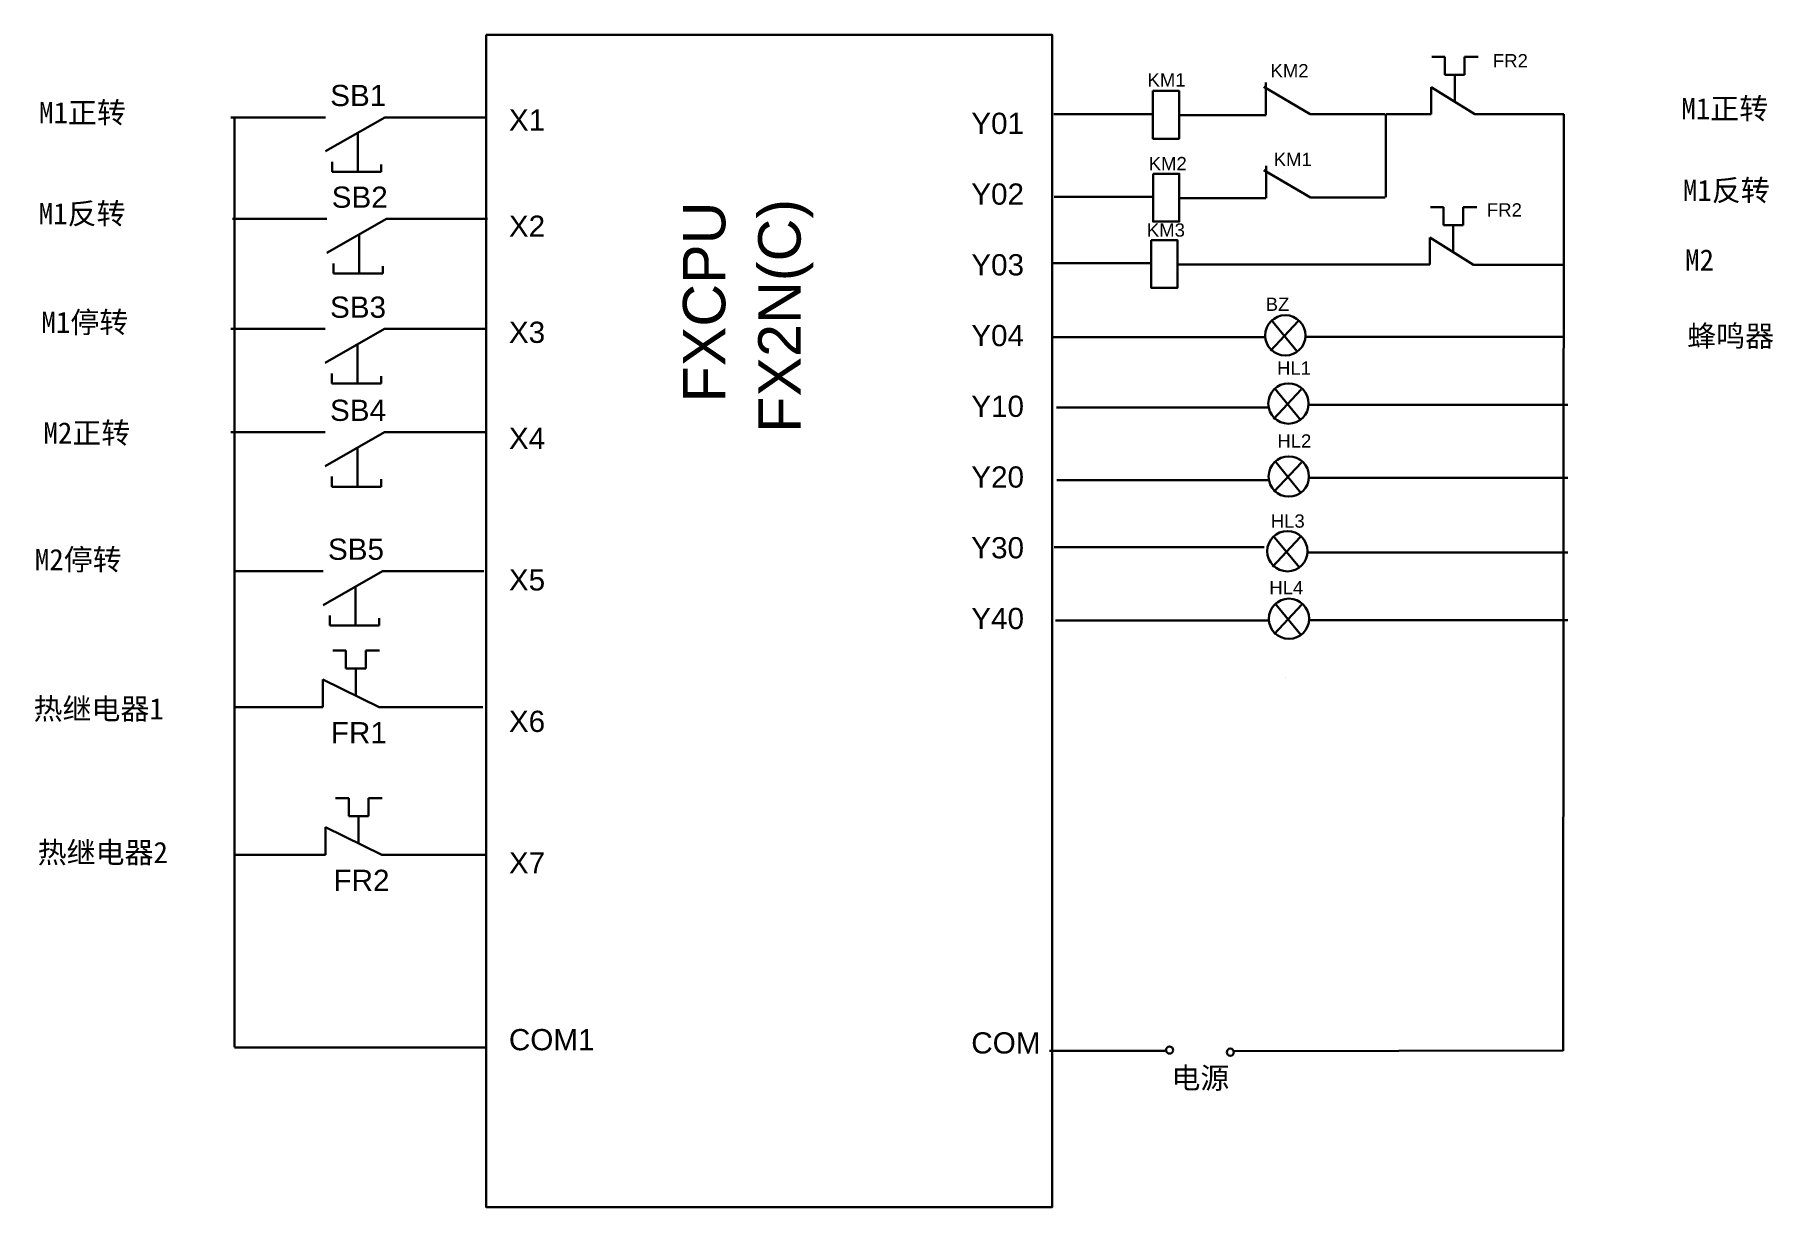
# Model space of a CAD drawing. Header units: millimetres. Extents: x 2333 to 2661, y 1927 to 2148.
import ezdxf

# ---------------------------------------------------------------- set-up
doc = ezdxf.new("R2010")
doc.units = ezdxf.units.MM
doc.linetypes.add('DASHED', pattern=[19.05, 12.7, -6.35])
doc.layers.add('图层1', color=7, linetype='Continuous', lineweight=30)
doc.layers.add('图层2', color=7, linetype='DASHED', lineweight=30)
doc.styles.get("Standard").update_dxf_attribs({"font": 'arial.ttf'})
doc.styles.add('样式 1', font='arial.ttf', dxfattribs={"height": 4})
doc.styles.add('样式 2', font='arial.ttf', dxfattribs={"height": 8})

msp = doc.modelspace()

# ---------------------------------------------------------------- linework, layer by layer
at = {"layer": '图层1'}
for p, q in [((2596.66, 2143.85), (2599.12, 2143.85)), ((2599.12, 2143.85), (2599.12, 2140.46)), ((2602.85, 2140.46), (2602.85, 2143.85)), ((2602.85, 2143.85), (2605.41, 2143.85)), ((2599.12, 2140.46), (2602.85, 2140.46)), ((2565, 2138.2), (2573.76, 2133.03)), ((2565.4, 2132.9), (2565.4, 2139)), ((2596.58, 2133.03), (2596.58, 2138.12)), ((2596.58, 2138.12), (2604.8, 2133.03)), ((2525.44, 2133.07), (2543.87, 2133.07)), ((2573.76, 2133.03), (2587.82, 2133.03)), ((2588.03, 2117.42), (2588.03, 2133.03)), ((2588.03, 2133.03), (2596.58, 2133.03)), ((2604.8, 2133.03), (2621.57, 2133.03)), ((2621.57, 2133.03), (2621.43, 1956.43)), ((2388.15, 2132.44), (2370.34, 2132.44)), ((2371, 2132.44), (2370.99, 1957.13)), ((2399.35, 2132.44), (2388.15, 2126.04)), ((2418.45, 2132.44), (2399.35, 2132.44)), ((2548.95, 2132.83), (2562.2, 2132.83)), ((2565.48, 2132.83), (2562.2, 2132.83)), ((2394.24, 2129.53), (2394.24, 2122.15)), ((2389.4, 2122.15), (2389.4, 2124.06)), ((2398.69, 2122.15), (2398.69, 2123.55)), ((2565.44, 2117.18), (2565.44, 2123.28)), ((2394.24, 2122.15), (2389.4, 2122.15)), ((2394.24, 2122.15), (2398.69, 2122.15)), ((2565.04, 2122.49), (2573.8, 2117.32)), ((2568.77, 2121.95), (2568.77, 2121.95)), ((2525.49, 2117.46), (2543.92, 2117.46)), ((2549, 2117.22), (2562.42, 2117.22)), ((2565.38, 2117.21), (2562.37, 2117.21)), ((2573.8, 2117.32), (2587.86, 2117.32)), ((2596.4, 2115.49), (2598.86, 2115.49)), ((2598.86, 2115.49), (2598.86, 2112.1)), ((2602.59, 2112.1), (2602.59, 2115.49)), ((2602.59, 2115.49), (2605.15, 2115.49)), ((2388.43, 2113.28), (2370.62, 2113.28)), ((2399.64, 2113.28), (2388.43, 2106.88)), ((2394.52, 2110.37), (2394.52, 2102.99)), ((2418.73, 2113.28), (2399.64, 2113.28)), ((2598.86, 2112.1), (2602.59, 2112.1)), ((2596.32, 2104.67), (2596.32, 2109.76)), ((2596.32, 2109.76), (2604.54, 2104.66)), ((2389.68, 2102.99), (2389.68, 2104.9)), ((2398.98, 2102.99), (2398.98, 2104.39)), ((2525.15, 2104.94), (2543.58, 2104.94)), ((2548.65, 2104.7), (2562.08, 2104.7)), ((2588, 2104.69), (2562.03, 2104.69)), ((2587.77, 2104.67), (2596.32, 2104.67)), ((2604.54, 2104.66), (2621.31, 2104.66)), ((2394.52, 2102.99), (2389.68, 2102.99)), ((2394.52, 2102.99), (2398.98, 2102.99)), ((2566.27, 2088.41), (2571.46, 2093.99)), ((2566.41, 2094.26), (2571.33, 2088.28)), ((2569.07, 2095.14), (2569.07, 2095.14)), ((2388.11, 2092.54), (2370.3, 2092.54)), ((2399.31, 2092.54), (2388.11, 2086.14)), ((2418.41, 2092.54), (2399.31, 2092.54)), ((2525.06, 2091.01), (2565.09, 2091.01)), ((2572.92, 2091.07), (2621.76, 2091.07)), ((2394.2, 2089.63), (2394.2, 2082.25)), ((2389.36, 2082.25), (2389.36, 2084.16)), ((2394.2, 2082.25), (2389.36, 2082.25)), ((2394.2, 2082.25), (2398.66, 2082.25)), ((2398.66, 2082.25), (2398.66, 2083.65)), ((2566.87, 2075.56), (2572.05, 2081.14)), ((2567, 2081.41), (2571.92, 2075.43)), ((2569.53, 2082.63), (2569.53, 2082.63)), ((2569.66, 2082.29), (2569.66, 2082.29)), ((2525.92, 2077.76), (2565.91, 2077.76)), ((2573.52, 2078.22), (2622.31, 2078.22)), ((2388.11, 2073.09), (2370.3, 2073.09)), ((2399.31, 2073.09), (2388.11, 2066.7)), ((2418.41, 2073.09), (2399.31, 2073.09)), ((2394.2, 2070.18), (2394.2, 2062.8)), ((2567.06, 2067.66), (2571.98, 2061.68)), ((2569.59, 2068.88), (2569.59, 2068.88)), ((2569.72, 2068.54), (2569.72, 2068.54)), ((2389.36, 2062.8), (2389.36, 2064.71)), ((2566.93, 2061.81), (2572.12, 2067.39)), ((2573.58, 2064.47), (2622.31, 2064.47)), ((2394.2, 2062.8), (2389.36, 2062.8)), ((2394.2, 2062.8), (2398.66, 2062.8)), ((2398.66, 2062.8), (2398.66, 2064.2)), ((2525.99, 2064.01), (2565.97, 2064.01)), ((2569.46, 2054.45), (2569.46, 2054.45)), ((2525.51, 2051.39), (2565.06, 2051.39)), ((2566.66, 2047.72), (2571.85, 2053.3)), ((2566.8, 2053.57), (2571.72, 2047.59)), ((2573.31, 2050.38), (2622.31, 2050.38)), ((2387.71, 2046.9), (2371, 2046.9)), ((2398.92, 2046.9), (2387.71, 2040.5)), ((2418.01, 2046.9), (2398.92, 2046.9)), ((2393.8, 2043.99), (2393.8, 2036.61)), ((2569.75, 2041.71), (2569.75, 2041.71)), ((2388.97, 2036.61), (2388.97, 2038.52)), ((2398.26, 2036.61), (2398.26, 2038.01)), ((2566.96, 2034.99), (2572.15, 2040.57)), ((2567.09, 2040.84), (2572.01, 2034.85)), ((2393.8, 2036.61), (2388.97, 2036.61)), ((2393.8, 2036.61), (2398.26, 2036.61)), ((2525.75, 2037.58), (2565.77, 2037.58)), ((2573.61, 2037.65), (2622.31, 2037.65)), ((2389.57, 2031.94), (2392.03, 2031.94)), ((2392.03, 2031.94), (2392.03, 2028.55)), ((2395.77, 2028.55), (2395.77, 2031.94)), ((2395.77, 2031.94), (2398.33, 2031.94)), ((2392.03, 2028.55), (2395.77, 2028.55)), ((2398.3, 2021.26), (2387.68, 2026.46)), ((2387.68, 2026.46), (2387.68, 2021.26)), ((2569.18, 2026.8), (2569.18, 2026.8)), ((2387.68, 2021.26), (2371, 2021.26)), ((2417.83, 2021.26), (2398.3, 2021.26)), ((2390.08, 2004.1), (2392.54, 2004.1)), ((2392.54, 2004.1), (2392.54, 2000.71)), ((2396.27, 2000.71), (2396.27, 2004.1)), ((2396.27, 2004.1), (2398.83, 2004.1)), ((2392.54, 2000.71), (2396.27, 2000.71)), ((2398.8, 1993.42), (2388.18, 1998.62)), ((2388.18, 1998.62), (2388.18, 1993.42)), ((2388.18, 1993.42), (2371, 1993.42)), ((2418.33, 1993.42), (2398.8, 1993.42)), ((2418.45, 1957.05), (2370.99, 1957.05)), ((2418.45, 1957.05), (2418.45, 1957.05)), ((2546.44, 1956.45), (2524.65, 1956.45)), ((2621.43, 1956.51), (2559.49, 1956.36))]:
    msp.add_line(p, q, dxfattribs=at)
for points in [[(2418.45, 2148.01), (2525.12, 2148.01), (2525.12, 1926.96), (2418.45, 1926.96)], [(2544.1, 2137.42), (2549.03, 2137.42), (2549.03, 2128.41), (2544.1, 2128.41)], [(2544.15, 2121.82), (2549.08, 2121.82), (2549.08, 2112.8), (2544.15, 2112.8)], [(2543.81, 2109.29), (2548.74, 2109.29), (2548.74, 2100.28), (2543.81, 2100.28)]]:
    msp.add_lwpolyline(points, close=True, dxfattribs=at)
for centre, radius in [((2569.07, 2091.33), 3.8), ((2569.66, 2078.48), 3.8), ((2569.72, 2064.73), 3.8), ((2569.46, 2050.64), 3.8), ((2569.75, 2037.91), 3.8), ((2547.26, 1956.59), 0.671), ((2558.71, 1956.19), 0.671)]:
    msp.add_circle(centre, radius, dxfattribs=at)
at = {"layer": '图层2'}
for p, q in [((2600.99, 2135.25), (2600.99, 2140.46)), ((2600.73, 2106.89), (2600.73, 2112.1)), ((2393.9, 2023.34), (2393.9, 2028.55)), ((2394.4, 1995.5), (2394.4, 2000.71))]:
    msp.add_line(p, q, dxfattribs=at)

# ---------------------------------------------------------------- texts
at = {"layer": '图层1', "style": '样式 2'}
for s, p in [('FXCPU', (2463.53, 2078.69)), (' FX2N(C)', (2477.72, 2069.88))]:
    msp.add_text(s, height=8, rotation=90, dxfattribs=at).set_placement(p)
at = {"layer": '图层1', "char_height": 2.5, "attachment_point": 1}
for s, insert in [('FR2', (2608.19, 2144.37)), ('KM1', (2543.09, 2140.75)), ('KM2', (2566.27, 2142.49)), ('KM2', (2543.31, 2124.97)), ('KM1', (2566.88, 2125.76)), ('FR2', (2607.06, 2116.24)), ('KM3', (2542.97, 2112.45)), ('BZ', (2565.36, 2098.45)), ('HL1', (2567.5, 2086.43)), ('HL2', (2567.56, 2072.68)), ('HL3', (2566.32, 2057.58)), ('HL4', (2566.05, 2045.02))]:
    msp.add_mtext_dynamic_manual_height_columns(s, width=11.5187, gutter_width=12.5, heights=[0], dxfattribs=dict(at, insert=insert))
at = {"layer": '图层1', "char_height": 4, "attachment_point": 1, "style": '样式 1'}
for s, width, gutter_width, insert in [('SB1', 19.9963, 40, (2389.06, 2138.56)), ('{\\fSimSun|b0|i0|c134|p2;M1正转}', 27.1078, 20, (2643.72, 2136.09)), ('{\\fSimSun|b0|i0|c134|p2;M1正转}', 27.1078, 20, (2334.19, 2135.33)), (' \\P\\P\\PX1\\P\\P\\PX2\\P\\P\\PX3\\P\\P\\PX4\\P\\P\\P\\PX5\\P\\P\\P\\PX6\\P\\P\\P\\PX7\\P\\P\\P\\P\\PCOM1', 288.9494, 12.5, (2422.73, 2153.93)), ('\\PY01\\P\\PY02\\P\\PY03\\P\\PY04\\P\\PY10\\P\\PY20\\P\\PY30\\P\\PY40\\P\\P\\P\\P\\P\\P\\P\\P\\P\\P\\P\\PCOM', 14.1501, 12.5, (2509.88, 2139.98)), ('{\\fSimSun|b0|i0|c134|p2;M1反转}', 27.1078, 20, (2644.01, 2120.68)), ('{\\fSimSun|b0|i0|c134|p2;M1反转}', 27.1078, 20, (2334.11, 2116.29)), ('SB2', 19.9963, 40, (2389.34, 2119.39)), ('{\\fSimSun|b0|i0|c134|p2;M2}', 27.1078, 20, (2644.42, 2107.55)), ('SB3', 19.9963, 40, (2389.02, 2098.65)), ('{\\fSimSun|b0|i0|c134|p2;M1停转}', 27.1078, 20, (2334.63, 2095.8)), ('{\\fSimSun|b0|i0|c134|p2;蜂鸣器}', 27.1078, 20, (2644.81, 2093.23)), ('SB4', 19.9963, 40, (2389.02, 2079.21)), ('{\\fSimSun|b0|i0|c134|p2;M2正转}', 27.1078, 20, (2335.01, 2074.95)), ('{\\fSimSun|b0|i0|c134|p2;M2停转}', 27.1078, 20, (2333.4, 2051.07)), ('SB5', 19.9963, 40, (2388.63, 2053.02)), ('{\\fSimSun|b0|i0|c134|p2;热继电器1}', 27.1078, 20, (2333.14, 2022.93)), ('FR1', 19.9963, 40, (2389.18, 2018.42)), ('{\\fSimSun|b0|i0|c134|p2;热继电器2}', 27.1078, 20, (2333.92, 1995.85)), ('FR2', 19.9963, 40, (2389.68, 1990.59)), ('{\\fSimSun|b0|i0|c134|p2;电源}', 26.5135, 40, (2547.6, 1953.34))]:
    msp.add_mtext_dynamic_manual_height_columns(s, width=width, gutter_width=gutter_width, heights=[0], dxfattribs=dict(at, insert=insert))

doc.saveas('drawing.dxf')
